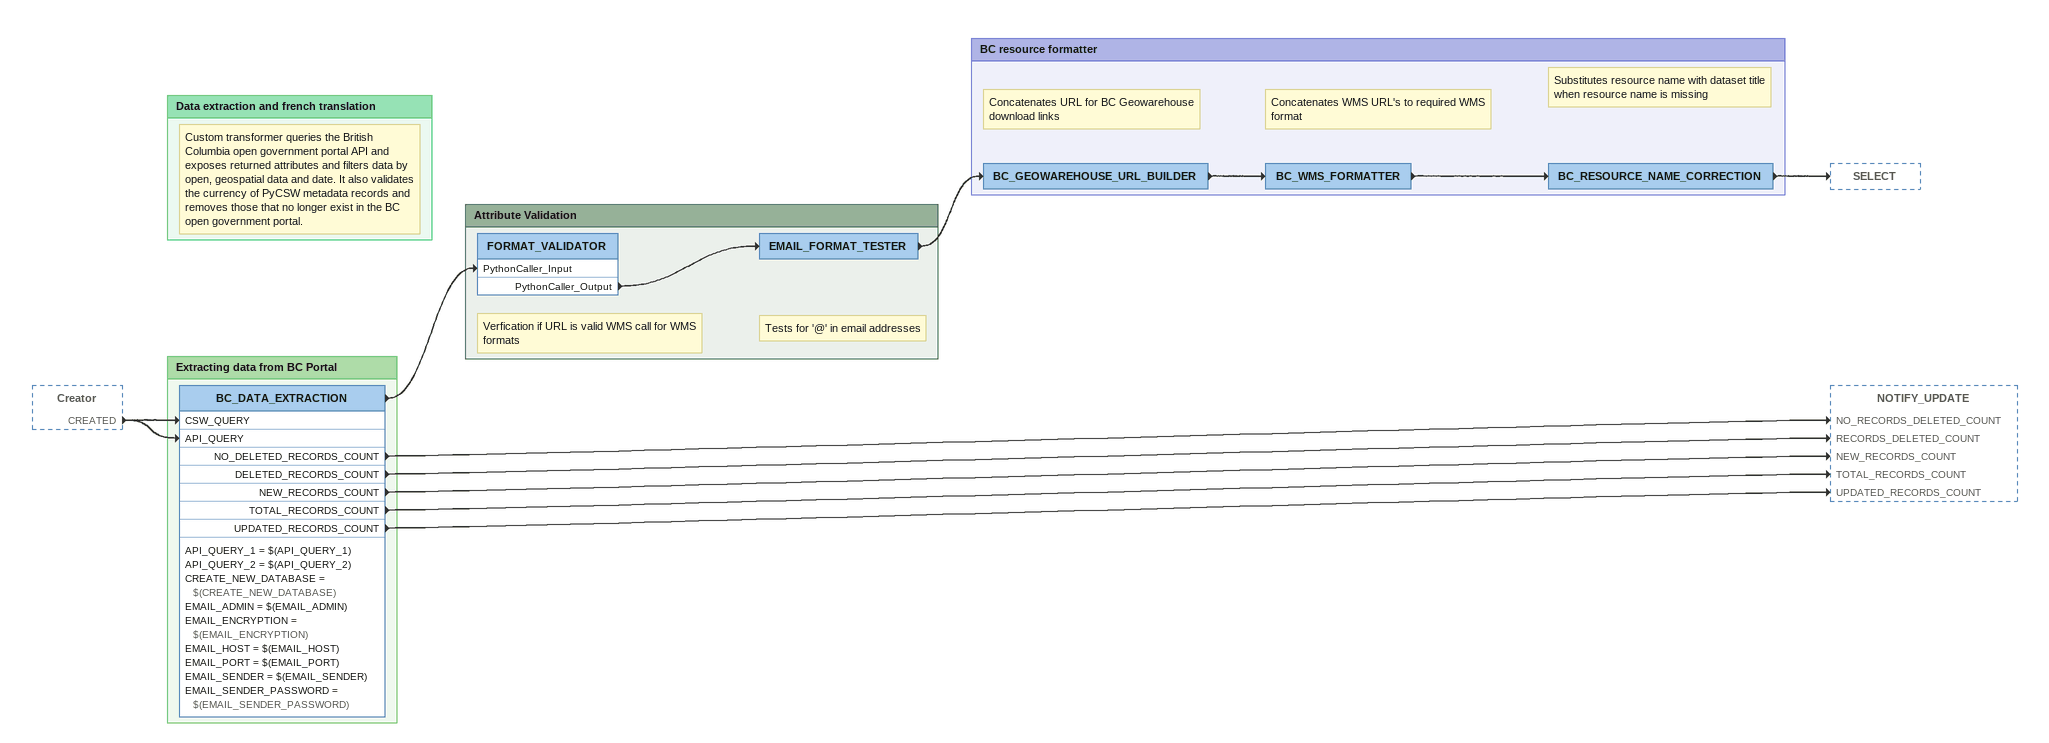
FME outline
Creator [outside]
    CREATED -> BC_DATA_EXTRACTION [CSW_QUERY]
    CREATED -> BC_DATA_EXTRACTION [API_QUERY]

Bookmark: Extracting data from BC Portal
BC_DATA_EXTRACTION
    API_QUERY_1 = $(API_QUERY_1)
    API_QUERY_2 = $(API_QUERY_2)
    CREATE_NEW_DATABASE = $(CREATE_NEW_DATABASE)
    EMAIL_ADMIN = $(EMAIL_ADMIN)
    EMAIL_ENCRYPTION = $(EMAIL_ENCRYPTION)
    EMAIL_HOST = $(EMAIL_HOST)
    EMAIL_PORT = $(EMAIL_PORT)
    EMAIL_SENDER = $(EMAIL_SENDER)
    EMAIL_SENDER_PASSWORD = $(EMAIL_SENDER_PASSWORD)
    NO_DELETED_RECORDS_COUNT -> NOTIFY_UPDATE [NO_RECORDS_DELETED_COUNT]
    DELETED_RECORDS_COUNT -> NOTIFY_UPDATE [RECORDS_DELETED_COUNT]
    NEW_RECORDS_COUNT -> NOTIFY_UPDATE [NEW_RECORDS_COUNT]
    TOTAL_RECORDS_COUNT -> NOTIFY_UPDATE [TOTAL_RECORDS_COUNT]
    -> FORMAT_VALIDATOR [PythonCaller_Input]
    UPDATED_RECORDS_COUNT -> NOTIFY_UPDATE [UPDATED_RECORDS_COUNT]

Bookmark: Attribute Validation
Note: Verfication if URL is valid WMS call for WMS formats
FORMAT_VALIDATOR
    PythonCaller_Output -> EMAIL_FORMAT_TESTER
Note: Tests for '@' in email addresses
EMAIL_FORMAT_TESTER
    -> BC_GEOWAREHOUSE_URL_BUILDER

Bookmark: BC resource formatter
Note: Concatenates URL for BC Geowarehouse download links
BC_GEOWAREHOUSE_URL_BUILDER
    -> BC_WMS_FORMATTER
Note: Concatenates WMS URL's to required WMS format
BC_WMS_FORMATTER
    -> BC_RESOURCE_NAME_CORRECTION
Note: Substitutes resource name with dataset title when resource name is missing
BC_RESOURCE_NAME_CORRECTION
    -> SELECT

Bookmark: Data extraction and french translation
Note: Custom transformer queries the British Columbia open government portal API and exposes returned attributes and filters data by open, geospatial data and date. It also validates the currency of PyCSW metadata records and removes those that no longer exist in the BC open government portal.
